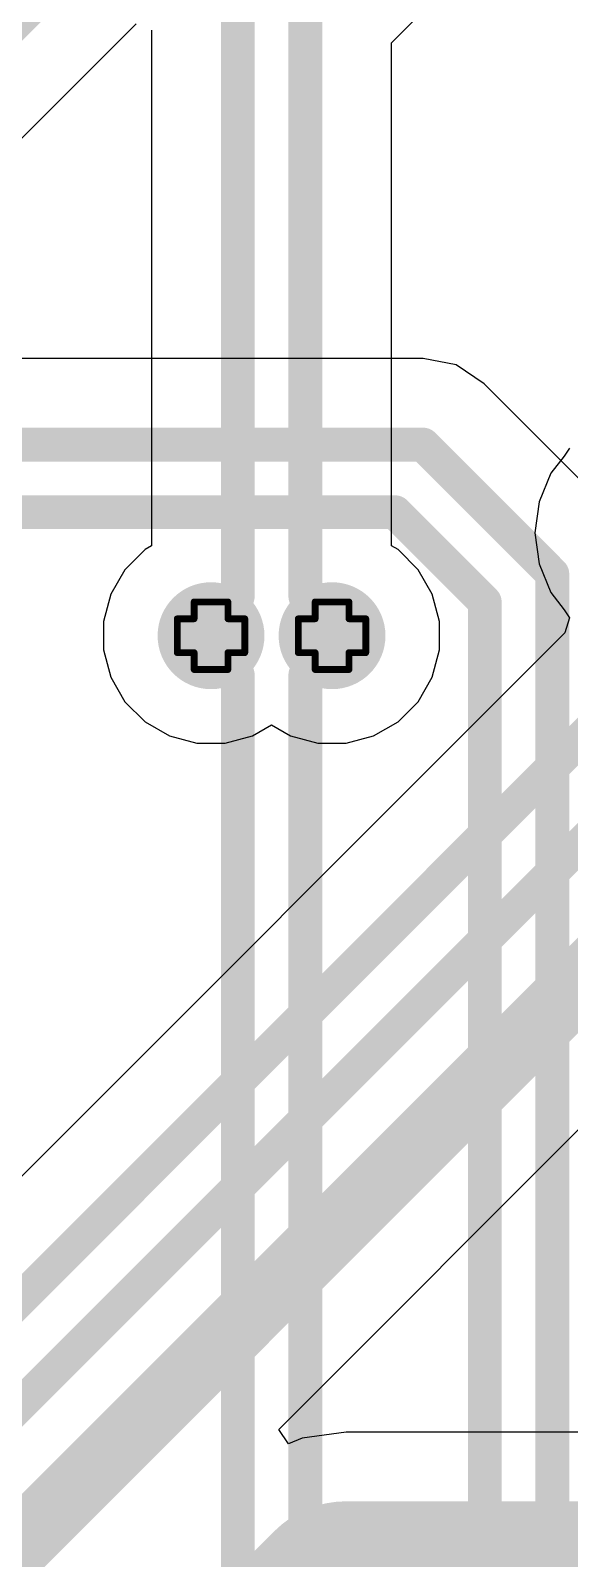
# Model space of a CAD drawing. Header units: millimetres. Extents: x -2.4 to 8.6, y -1 to 5.2.
# Drawn here: x 0.0506 to 0.2101, y 0.8851 to 1.337 of the extents above; entities that cross this region are included whole.
import ezdxf

# ---------------------------------------------------------------- set-up
doc = ezdxf.new("R2010")
doc.units = ezdxf.units.MM
doc.header["$MEASUREMENT"] = 0
for name, color, linetype in [('BottomLayer', 5, 'Continuous'), ('BottomSolder', 6, 'Continuous'), ('DrillDrawing', 1, 'Continuous'), ('Mechanical2', 216, 'Continuous'), ('TopLayer', 1, 'Continuous'), ('TopSolder', 216, 'Continuous'), ('ViaHoleLayer', 16, 'Continuous')]:
    doc.layers.add(name, color=color, linetype=linetype)

msp = doc.modelspace()

# ---------------------------------------------------------------- hatches: boundary and pattern name
at = {"layer": 'BottomLayer'}
h = msp.add_hatch(color=5, dxfattribs=at)
edge = h.paths.add_edge_path()
edge.add_arc((0.104, 1.158), 0.01181, 0, 360)
h = msp.add_hatch(color=5, dxfattribs=at)
edge = h.paths.add_edge_path()
edge.add_arc((0.13981, 1.158), 0.01181, 0, 360)
at = {"layer": 'BottomSolder'}
h = msp.add_hatch(color=6, dxfattribs=at)
edge = h.paths.add_edge_path()
edge.add_arc((0.104, 1.158), 0.01581, 0, 360)
h = msp.add_hatch(color=6, dxfattribs=at)
edge = h.paths.add_edge_path()
edge.add_arc((0.13981, 1.158), 0.01581, 0, 360)
at = {"layer": 'TopLayer'}
h = msp.add_hatch(color=1, dxfattribs=at)
edge = h.paths.add_edge_path()
edge.add_arc((0.104, 1.158), 0.01181, 0, 360)
h = msp.add_hatch(color=1, dxfattribs=at)
edge = h.paths.add_edge_path()
edge.add_arc((0.13981, 1.158), 0.01181, 0, 360)
at = {"layer": 'TopSolder'}
h = msp.add_hatch(color=216, dxfattribs=at)
edge = h.paths.add_edge_path()
edge.add_arc((0.104, 1.158), 0.01581, 0, 360)
h = msp.add_hatch(color=216, dxfattribs=at)
edge = h.paths.add_edge_path()
edge.add_arc((0.13981, 1.158), 0.01581, 0, 360)
at = {"layer": 'ViaHoleLayer'}
h = msp.add_hatch(color=16, dxfattribs=at)
edge = h.paths.add_edge_path()
edge.add_arc((0.104, 1.158), 0.00591, 0, 360)
h = msp.add_hatch(color=16, dxfattribs=at)
edge = h.paths.add_edge_path()
edge.add_arc((0.13981, 1.158), 0.00591, 0, 360)

# ---------------------------------------------------------------- linework, layer by layer
at = {"layer": 'BottomLayer'}
for p, q in [((0.1574, 1.33335), (0.20806, 1.38401)), ((0.03945, 1.29666), (0.0818, 1.339)), ((0.08642, 1.33709), (0.08642, 1.18458)), ((0.1574, 1.18458), (0.1574, 1.33335)), ((0.20849, 1.21114), (0.20459, 1.20606)), ((0.21007, 1.21351), (0.20849, 1.21114)), ((0.20459, 1.20606), (0.20107, 1.19755)), ((0.20107, 1.19755), (0.19986, 1.18841)), ((0.08642, 1.18458), (0.08447, 1.18346)), ((0.15934, 1.18346), (0.1574, 1.18458)), ((0.19986, 1.18841), (0.20107, 1.17927)), ((0.08447, 1.18346), (0.07854, 1.17753)), ((0.16527, 1.17753), (0.15934, 1.18346)), ((0.07854, 1.17753), (0.07436, 1.17028)), ((0.16945, 1.17028), (0.16527, 1.17753)), ((0.20107, 1.17927), (0.20459, 1.17076)), ((0.12407, 0.92328), (0.37153, 1.17074)), ((0.20459, 1.17076), (0.20849, 1.16568)), ((0.07436, 1.17028), (0.07219, 1.16219)), ((0.17162, 1.16219), (0.16945, 1.17028)), ((0.07219, 1.16219), (0.07219, 1.15381)), ((0.17162, 1.15381), (0.17162, 1.16219)), ((0.20849, 1.16568), (0.21007, 1.16331)), ((0.21007, 1.16331), (0.20871, 1.15887)), ((0.20871, 1.15887), (-0.0634, 0.88676)), ((0.07219, 1.15381), (0.07436, 1.14572)), ((0.16945, 1.14572), (0.17162, 1.15381)), ((0.07436, 1.14572), (0.07854, 1.13847)), ((0.16527, 1.13847), (0.16945, 1.14572)), ((0.07854, 1.13847), (0.08447, 1.13254)), ((0.15934, 1.13254), (0.16527, 1.13847)), ((0.08447, 1.13254), (0.09172, 1.12836)), ((0.11628, 1.12836), (0.12191, 1.13161)), ((0.12191, 1.13161), (0.12753, 1.12836)), ((0.15209, 1.12836), (0.15934, 1.13254)), ((0.09172, 1.12836), (0.09981, 1.12619)), ((0.09981, 1.12619), (0.10819, 1.12619)), ((0.10819, 1.12619), (0.11628, 1.12836)), ((0.12753, 1.12836), (0.13562, 1.12619)), ((0.13562, 1.12619), (0.144, 1.12619)), ((0.144, 1.12619), (0.15209, 1.12836)), ((0.1269, 0.91904), (0.12407, 0.92328)), ((0.144, 0.92243), (0.13095, 0.92071)), ((0.638, 0.92243), (0.144, 0.92243)), ((0.13095, 0.92071), (0.1269, 0.91904))]:
    msp.add_line(p, q, dxfattribs=at)
for points, const_width in [([(0.011, 1.311), (0.456, 1.756)], 0.02), ([(0.11191, 1.16959), (0.11191, 1.35219)], 0.01), ([(0.13191, 1.16959), (0.13191, 1.34391)], 0.01), ([(-0.04373, 0.83927), (0.35591, 1.23891)], 0.01), ([(-0.091, 0.751), (0.359, 1.201)], 0.02), ([(0.104, 1.16169), (0.11191, 1.16959)], 0.01), ([(0.13191, 1.16959), (0.13981, 1.16169)], 0.01), ([(0.104, 1.158), (0.104, 1.16169)], 0.01), ([(0.13981, 1.158), (0.13981, 1.16169)], 0.01), ([(-0.05284, 0.86127), (0.23705, 1.15117)], 0.01), ([(0.016, 0.744), (0.144, 0.872)], 0.06), ([(0.144, 0.872), (0.638, 0.872)], 0.06)]:
    msp.add_lwpolyline(points, dxfattribs=dict(at, const_width=const_width))
for points, const_width in [([(0.10941, 1.16959, 1), (0.11441, 1.16959, 1)], 0.005), ([(0.10941, 1.16959, 1), (0.11441, 1.16959, 1)], 0.005), ([(0.12941, 1.16959, 1), (0.13441, 1.16959, 1)], 0.005), ([(0.12941, 1.16959, 1), (0.13441, 1.16959, 1)], 0.005), ([(0.1015, 1.16169, 1), (0.1065, 1.16169, 1)], 0.005), ([(0.1015, 1.16169, 1), (0.1065, 1.16169, 1)], 0.005), ([(0.13731, 1.16169, 1), (0.14231, 1.16169, 1)], 0.005), ([(0.13731, 1.16169, 1), (0.14231, 1.16169, 1)], 0.005), ([(0.1015, 1.158, 1), (0.1065, 1.158, 1)], 0.005), ([(0.13731, 1.158, 1), (0.14231, 1.158, 1)], 0.005), ([(0.129, 0.872, 1), (0.159, 0.872, 1)], 0.03), ([(0.129, 0.872, 1), (0.159, 0.872, 1)], 0.03)]:
    msp.add_lwpolyline(points, format="xyb", close=True, dxfattribs=dict(at, const_width=const_width))
at = {"layer": 'DrillDrawing', "const_width": 0.002}
for points in [[(0.099, 1.163), (0.099, 1.168)], [(0.099, 1.168), (0.109, 1.168)], [(0.109, 1.163), (0.109, 1.168)], [(0.13481, 1.163), (0.13481, 1.168)], [(0.13481, 1.168), (0.14481, 1.168)], [(0.14481, 1.163), (0.14481, 1.168)], [(0.094, 1.153), (0.094, 1.163)], [(0.094, 1.163), (0.099, 1.163)], [(0.109, 1.163), (0.114, 1.163)], [(0.114, 1.153), (0.114, 1.163)], [(0.12981, 1.153), (0.12981, 1.163)], [(0.12981, 1.163), (0.13481, 1.163)], [(0.14481, 1.163), (0.14981, 1.163)], [(0.14981, 1.153), (0.14981, 1.163)], [(0.094, 1.153), (0.099, 1.153)], [(0.099, 1.148), (0.099, 1.153)], [(0.109, 1.153), (0.114, 1.153)], [(0.109, 1.148), (0.109, 1.153)], [(0.12981, 1.153), (0.13481, 1.153)], [(0.13481, 1.148), (0.13481, 1.153)], [(0.14481, 1.153), (0.14981, 1.153)], [(0.14481, 1.148), (0.14481, 1.153)], [(0.099, 1.148), (0.109, 1.148)], [(0.13481, 1.148), (0.14481, 1.148)]]:
    msp.add_lwpolyline(points, dxfattribs=at)
at = {"layer": 'DrillDrawing', "const_width": 0.001}
for points in [[(0.0985, 1.168, 1), (0.0995, 1.168, 1)], [(0.0985, 1.168, 1), (0.0995, 1.168, 1)], [(0.1085, 1.168, 1), (0.1095, 1.168, 1)], [(0.1085, 1.168, 1), (0.1095, 1.168, 1)], [(0.13431, 1.168, 1), (0.13531, 1.168, 1)], [(0.13431, 1.168, 1), (0.13531, 1.168, 1)], [(0.14431, 1.168, 1), (0.14531, 1.168, 1)], [(0.14431, 1.168, 1), (0.14531, 1.168, 1)], [(0.0935, 1.163, 1), (0.0945, 1.163, 1)], [(0.0935, 1.163, 1), (0.0945, 1.163, 1)], [(0.0985, 1.163, 1), (0.0995, 1.163, 1)], [(0.0985, 1.163, 1), (0.0995, 1.163, 1)], [(0.1085, 1.163, 1), (0.1095, 1.163, 1)], [(0.1085, 1.163, 1), (0.1095, 1.163, 1)], [(0.1135, 1.163, 1), (0.1145, 1.163, 1)], [(0.1135, 1.163, 1), (0.1145, 1.163, 1)], [(0.12931, 1.163, 1), (0.13031, 1.163, 1)], [(0.12931, 1.163, 1), (0.13031, 1.163, 1)], [(0.13431, 1.163, 1), (0.13531, 1.163, 1)], [(0.13431, 1.163, 1), (0.13531, 1.163, 1)], [(0.14431, 1.163, 1), (0.14531, 1.163, 1)], [(0.14431, 1.163, 1), (0.14531, 1.163, 1)], [(0.14931, 1.163, 1), (0.15031, 1.163, 1)], [(0.14931, 1.163, 1), (0.15031, 1.163, 1)], [(0.0935, 1.153, 1), (0.0945, 1.153, 1)], [(0.0935, 1.153, 1), (0.0945, 1.153, 1)], [(0.0985, 1.153, 1), (0.0995, 1.153, 1)], [(0.0985, 1.153, 1), (0.0995, 1.153, 1)], [(0.1085, 1.153, 1), (0.1095, 1.153, 1)], [(0.1085, 1.153, 1), (0.1095, 1.153, 1)], [(0.1135, 1.153, 1), (0.1145, 1.153, 1)], [(0.1135, 1.153, 1), (0.1145, 1.153, 1)], [(0.12931, 1.153, 1), (0.13031, 1.153, 1)], [(0.12931, 1.153, 1), (0.13031, 1.153, 1)], [(0.13431, 1.153, 1), (0.13531, 1.153, 1)], [(0.13431, 1.153, 1), (0.13531, 1.153, 1)], [(0.14431, 1.153, 1), (0.14531, 1.153, 1)], [(0.14431, 1.153, 1), (0.14531, 1.153, 1)], [(0.14931, 1.153, 1), (0.15031, 1.153, 1)], [(0.14931, 1.153, 1), (0.15031, 1.153, 1)], [(0.0985, 1.148, 1), (0.0995, 1.148, 1)], [(0.0985, 1.148, 1), (0.0995, 1.148, 1)], [(0.1085, 1.148, 1), (0.1095, 1.148, 1)], [(0.1085, 1.148, 1), (0.1095, 1.148, 1)], [(0.13431, 1.148, 1), (0.13531, 1.148, 1)], [(0.13431, 1.148, 1), (0.13531, 1.148, 1)], [(0.14431, 1.148, 1), (0.14531, 1.148, 1)], [(0.14431, 1.148, 1), (0.14531, 1.148, 1)]]:
    msp.add_lwpolyline(points, format="xyb", close=True, dxfattribs=at)
at = {"layer": 'Mechanical2', "const_width": 0.01}
msp.add_lwpolyline([(1.33424, 2.13536, -6.230382), (0.47179, 2.13624)], format="xyb", dxfattribs=at)
at = {"layer": 'TopLayer'}
for p, q in [((0.16677, 1.24001), (-0.04511, 1.24001)), ((0.17652, 1.23807), (0.16677, 1.24001)), ((0.18479, 1.23254), (0.17652, 1.23807)), ((0.22302, 1.19431), (0.18479, 1.23254))]:
    msp.add_line(p, q, dxfattribs=at)
at = {"layer": 'TopLayer', "const_width": 0.01}
for points in [[(-0.059, 1.21452), (0.16677, 1.21452)], [(0.16677, 1.21452), (0.205, 1.17628)], [(-0.09214, 1.19452), (0.15848, 1.19452)], [(0.15848, 1.19452), (0.185, 1.168)], [(0.205, 0.68728), (0.205, 1.17628)], [(0.185, 0.679), (0.185, 1.168)], [(0.104, 1.15431), (0.104, 1.158)], [(0.13981, 1.15431), (0.13981, 1.158)], [(0.104, 1.15431), (0.11191, 1.14641)], [(0.13191, 1.14641), (0.13981, 1.15431)], [(0.11191, 0.65981), (0.11191, 1.14641)], [(0.13191, 0.66809), (0.13191, 1.14641)]]:
    msp.add_lwpolyline(points, dxfattribs=at)
at = {"layer": 'TopLayer', "const_width": 0.005}
for points in [[(0.16427, 1.21452, 1), (0.16927, 1.21452, 1)], [(0.16427, 1.21452, 1), (0.16927, 1.21452, 1)], [(0.15598, 1.19452, 1), (0.16098, 1.19452, 1)], [(0.15598, 1.19452, 1), (0.16098, 1.19452, 1)], [(0.2025, 1.17628, 1), (0.2075, 1.17628, 1)], [(0.2025, 1.17628, 1), (0.2075, 1.17628, 1)], [(0.1825, 1.168, 1), (0.1875, 1.168, 1)], [(0.1825, 1.168, 1), (0.1875, 1.168, 1)], [(0.1015, 1.158, 1), (0.1065, 1.158, 1)], [(0.13731, 1.158, 1), (0.14231, 1.158, 1)], [(0.1015, 1.15431, 1), (0.1065, 1.15431, 1)], [(0.1015, 1.15431, 1), (0.1065, 1.15431, 1)], [(0.13731, 1.15431, 1), (0.14231, 1.15431, 1)], [(0.13731, 1.15431, 1), (0.14231, 1.15431, 1)], [(0.10941, 1.14641, 1), (0.11441, 1.14641, 1)], [(0.10941, 1.14641, 1), (0.11441, 1.14641, 1)], [(0.12941, 1.14641, 1), (0.13441, 1.14641, 1)], [(0.12941, 1.14641, 1), (0.13441, 1.14641, 1)]]:
    msp.add_lwpolyline(points, format="xyb", close=True, dxfattribs=at)

doc.saveas('drawing.dxf')
